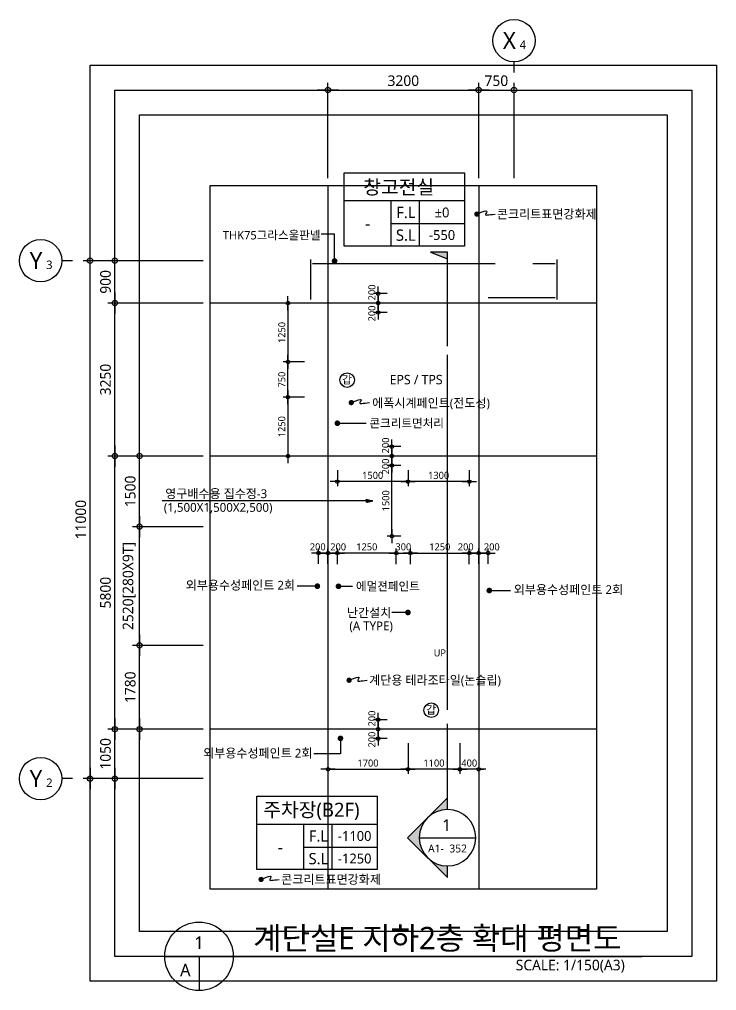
# Model space of a CAD drawing. Header units: millimetres. Extents: x -27104 to 125781, y -3376 to 46996.
# Drawn here: x 2800 to 17600, y 20810 to 41438 of the extents above; entities that cross this region are included whole.
import ezdxf
from ezdxf.enums import TextEntityAlignment as Align

# ---------------------------------------------------------------- set-up
doc = ezdxf.new("R2010")
doc.units = ezdxf.units.MM
doc.header["$LTSCALE"] = 100
doc.header["$MEASUREMENT"] = 0
doc.header["$PDSIZE"] = -10
doc.linetypes.add('CEN', pattern=[62, 60, -1, 0, -1])
doc.layers.get('0').update_dxf_attribs({"linetype": 'CONTINUOUS'})
doc.layers.get('Defpoints').update_dxf_attribs({"color": 171, "linetype": 'CONTINUOUS'})
for name, color, linetype in [('CEN(ST)', 1, 'CEN'), ('INS', 9, 'BATTING'), ('LED', 7, 'CONTINUOUS'), ('NDIM', 7, 'CONTINUOUS'), ('SYM', 7, 'CONTINUOUS'), ('SYM(AXIS)', 7, 'CONTINUOUS'), ('TEXT', 3, 'CONTINUOUS'), ('TEXT(AXIS)', 2, 'CONTINUOUS'), ('TEXT(MIN)', 7, 'CONTINUOUS'), ('TEXT(NOTE小)', 1, 'CONTINUOUS'), ('TEXT(노트)', 7, 'CONTINUOUS'), ('TEXT(실명)', 3, 'CONTINUOUS'), ('TEXT-기입', 6, 'CONTINUOUS'), ('TITLE', 7, 'CONTINUOUS')]:
    doc.layers.add(name, color=color, linetype=linetype)
doc.styles.add('CGS', font='cgse', dxfattribs={"bigfont": 'cgs'})
doc.styles.add('나눔바른고딕', font='NanumBarunGothic.ttf')
doc.linetypes.add('BATTING', pattern='A,0.0001,-0.1,[134,ltypeshp.shx,S=0.1,R=0,X=-0.1,Y=0],-0.2,[134,ltypeshp.shx,S=0.1,R=180,X=0.1,Y=0],-0.1', length=0.4001)
doc.dimstyles.new('NDIM 1200', dxfattribs={"dimscale": 75, "dimtxt": 3, "dimasz": 1, "dimexe": 2, "dimexo": 2, "dimgap": 1, "dimtad": 1, "dimdec": 0, "dimdsep": 46, "dimtxsty": 'CGS', "dimblk": 'DOT0', "dimcen": 1, "dimdle": 8, "dimclrd": 256, "dimclre": 256, "dimclrt": 256, "dimadec": 0, "dimazin": 0, "dimtfac": 1, "dimtdec": 0, "dimtix": 1, "dimtmove": 2, "dimatfit": 3, "dimldrblk": 'DOT0', "dimfxl": 1, "dimtolj": 1, "dimtzin": 0, "dimlwd": -1, "dimlwe": -1, "dimarcsym": 0})

# ---------------------------------------------------------------- blocks, each defined once
blk = doc.blocks.new('A$C2F20087E')
at = {"layer": 'SYM(AXIS)'}
blk.add_line((600, 0), (600, 300), dxfattribs=at)
blk.add_circle((600, 900), 600, dxfattribs=at)
blk = doc.blocks.new('DOT0')
blk.add_line((-3, 0), (3, 0))
at = {"color": 6}
blk.add_circle((0, 0), 0.75, dxfattribs=at)
blk = doc.blocks.new('*D18')
at = {"layer": 'Defpoints', "color": 0, "ltscale": 0.4, "transparency": 16777216}
for p in [(4825, 32163), (6850, 32163), (6850, 26363)]:
    blk.add_point(p, dxfattribs=at)
at = {"layer": 'NDIM', "ltscale": 0.4, "transparency": 16777216}
for p, q in [((6700, 32163), (4675, 32163)), ((4825, 26438), (4825, 32088)), ((6700, 26363), (4675, 26363))]:
    blk.add_line(p, q, dxfattribs=at)
at = {"layer": 'NDIM', "ltscale": 0.4, "transparency": 16777216, "xscale": 75, "yscale": 75, "zscale": 75}
for p, rotation in [((4825, 32163), 90), ((4825, 26363), 270)]:
    blk.add_blockref('DOT0', p, dxfattribs=dict(at, rotation=rotation))
at = {"layer": 'NDIM', "ltscale": 0.4, "transparency": 16777216, "insert": (4628, 29263), "char_height": 225, "attachment_point": 5, "rotation": 90, "style": '나눔바른고딕'}
blk.add_mtext('\\A1;5800', dxfattribs=at)
blk = doc.blocks.new('*D17')
at = {"layer": 'Defpoints', "color": 0, "ltscale": 0.4, "transparency": 16777216}
for p in [(4825, 26363), (6850, 26363), (6850, 25313)]:
    blk.add_point(p, dxfattribs=at)
at = {"layer": 'NDIM', "ltscale": 0.4, "transparency": 16777216}
for p, q in [((6700, 26363), (4675, 26363)), ((4825, 25388), (4825, 26288)), ((6700, 25313), (4675, 25313))]:
    blk.add_line(p, q, dxfattribs=at)
at = {"layer": 'NDIM', "ltscale": 0.4, "transparency": 16777216, "xscale": 75, "yscale": 75, "zscale": 75}
for p, rotation in [((4825, 26363), 90), ((4825, 25313), 270)]:
    blk.add_blockref('DOT0', p, dxfattribs=dict(at, rotation=rotation))
at = {"layer": 'NDIM', "ltscale": 0.4, "transparency": 16777216, "insert": (4628, 25838), "char_height": 225, "attachment_point": 5, "rotation": 90, "style": '나눔바른고딕'}
blk.add_mtext('\\A1;1050', dxfattribs=at)
blk = doc.blocks.new('*D16')
at = {"layer": 'Defpoints', "color": 0, "ltscale": 0.4, "transparency": 16777216}
for p in [(4825, 35413), (6850, 35413), (6850, 32163)]:
    blk.add_point(p, dxfattribs=at)
at = {"layer": 'NDIM', "ltscale": 0.4, "transparency": 16777216}
for p, q in [((6700, 35413), (4675, 35413)), ((4825, 32238), (4825, 35338)), ((6700, 32163), (4675, 32163))]:
    blk.add_line(p, q, dxfattribs=at)
at = {"layer": 'NDIM', "ltscale": 0.4, "transparency": 16777216, "xscale": 75, "yscale": 75, "zscale": 75}
for p, rotation in [((4825, 35413), 90), ((4825, 32163), 270)]:
    blk.add_blockref('DOT0', p, dxfattribs=dict(at, rotation=rotation))
at = {"layer": 'NDIM', "ltscale": 0.4, "transparency": 16777216, "insert": (4628, 33788), "char_height": 225, "attachment_point": 5, "rotation": 90, "style": '나눔바른고딕'}
blk.add_mtext('\\A1;3250', dxfattribs=at)
blk = doc.blocks.new('*D20')
at = {"layer": 'Defpoints', "color": 0, "ltscale": 0.4, "transparency": 16777216}
for p in [(4300, 36313), (6850, 36313), (6850, 25313)]:
    blk.add_point(p, dxfattribs=at)
at = {"layer": 'NDIM', "ltscale": 0.4, "transparency": 16777216}
for p, q in [((6700, 36313), (4150, 36313)), ((4300, 25388), (4300, 36238)), ((6700, 25313), (4150, 25313))]:
    blk.add_line(p, q, dxfattribs=at)
at = {"layer": 'NDIM', "ltscale": 0.4, "transparency": 16777216, "xscale": 75, "yscale": 75, "zscale": 75}
for p, rotation in [((4300, 36313), 90), ((4300, 25313), 270)]:
    blk.add_blockref('DOT0', p, dxfattribs=dict(at, rotation=rotation))
at = {"layer": 'NDIM', "ltscale": 0.4, "transparency": 16777216, "insert": (4103, 30813), "char_height": 225, "attachment_point": 5, "rotation": 90, "style": '나눔바른고딕'}
blk.add_mtext('\\A1;11000', dxfattribs=at)
blk = doc.blocks.new('*D19')
at = {"layer": 'Defpoints', "color": 0, "ltscale": 0.4, "transparency": 16777216}
for p in [(4825, 36313), (6850, 36313), (6850, 35413)]:
    blk.add_point(p, dxfattribs=at)
at = {"layer": 'NDIM', "ltscale": 0.4, "transparency": 16777216}
for p, q in [((6700, 36313), (4675, 36313)), ((4825, 35488), (4825, 36238)), ((6700, 35413), (4675, 35413))]:
    blk.add_line(p, q, dxfattribs=at)
at = {"layer": 'NDIM', "ltscale": 0.4, "transparency": 16777216, "xscale": 75, "yscale": 75, "zscale": 75}
for p, rotation in [((4825, 36313), 90), ((4825, 35413), 270)]:
    blk.add_blockref('DOT0', p, dxfattribs=dict(at, rotation=rotation))
at = {"layer": 'NDIM', "ltscale": 0.4, "transparency": 16777216, "insert": (4628, 35863), "char_height": 225, "attachment_point": 5, "rotation": 90, "style": '나눔바른고딕'}
blk.add_mtext('\\A1;900', dxfattribs=at)
blk = doc.blocks.new('*D22')
at = {"layer": 'Defpoints', "color": 0, "ltscale": 0.4, "transparency": 16777216}
for p in [(13300, 39938), (12550, 37913), (13300, 37913)]:
    blk.add_point(p, dxfattribs=at)
at = {"layer": 'NDIM', "ltscale": 0.4, "transparency": 16777216}
for p, q in [((12550, 38063), (12550, 40088)), ((13300, 38063), (13300, 40088)), ((12625, 39938), (13225, 39938))]:
    blk.add_line(p, q, dxfattribs=at)
at = {"layer": 'NDIM', "ltscale": 0.4, "transparency": 16777216, "xscale": 75, "yscale": 75, "zscale": 75, "rotation": 180}
blk.add_blockref('DOT0', (12550, 39938), dxfattribs=at)
at = {"layer": 'NDIM', "ltscale": 0.4, "transparency": 16777216, "xscale": 75, "yscale": 75, "zscale": 75}
blk.add_blockref('DOT0', (13300, 39938), dxfattribs=at)
at = {"layer": 'NDIM', "ltscale": 0.4, "transparency": 16777216, "insert": (12925, 40135), "char_height": 225, "attachment_point": 5, "style": '나눔바른고딕'}
blk.add_mtext('\\A1;750', dxfattribs=at)
blk = doc.blocks.new('*D21')
at = {"layer": 'Defpoints', "color": 0, "ltscale": 0.4, "transparency": 16777216}
for p in [(12550, 39938), (9350, 37913), (12550, 37913)]:
    blk.add_point(p, dxfattribs=at)
at = {"layer": 'NDIM', "ltscale": 0.4, "transparency": 16777216}
for p, q in [((9350, 38063), (9350, 40088)), ((12550, 38063), (12550, 40088)), ((9425, 39938), (12475, 39938))]:
    blk.add_line(p, q, dxfattribs=at)
at = {"layer": 'NDIM', "ltscale": 0.4, "transparency": 16777216, "xscale": 75, "yscale": 75, "zscale": 75, "rotation": 180}
blk.add_blockref('DOT0', (9350, 39938), dxfattribs=at)
at = {"layer": 'NDIM', "ltscale": 0.4, "transparency": 16777216, "xscale": 75, "yscale": 75, "zscale": 75}
blk.add_blockref('DOT0', (12550, 39938), dxfattribs=at)
at = {"layer": 'NDIM', "ltscale": 0.4, "transparency": 16777216, "insert": (10950, 40135), "char_height": 225, "attachment_point": 5, "style": '나눔바른고딕'}
blk.add_mtext('\\A1;3200', dxfattribs=at)
blk = doc.blocks.new('갑종방화문표기')
at = {"layer": 'TEXT(NOTE小)'}
blk.add_circle((0, 0), 150, dxfattribs=at)
at = {"layer": 'TEXT(NOTE小)', "style": '나눔바른고딕'}
blk.add_text('갑', height=160, dxfattribs=at).set_placement((-3, 7), align=Align.MIDDLE_CENTER)
blk = doc.blocks.new('*D24')
at = {"layer": 'Defpoints', "color": 0, "ltscale": 0.4, "transparency": 16777216}
for p in [(5350, 28143), (6850, 28143), (6850, 26363)]:
    blk.add_point(p, dxfattribs=at)
at = {"layer": 'NDIM', "ltscale": 0.4, "transparency": 16777216}
for p, q in [((6700, 28143), (5200, 28143)), ((5350, 26438), (5350, 28068)), ((6700, 26363), (5200, 26363))]:
    blk.add_line(p, q, dxfattribs=at)
at = {"layer": 'NDIM', "ltscale": 0.4, "transparency": 16777216, "xscale": 75, "yscale": 75, "zscale": 75}
for p, rotation in [((5350, 28143), 90), ((5350, 26363), 270)]:
    blk.add_blockref('DOT0', p, dxfattribs=dict(at, rotation=rotation))
at = {"layer": 'NDIM', "ltscale": 0.4, "transparency": 16777216, "insert": (5153, 27253), "char_height": 225, "attachment_point": 5, "rotation": 90, "style": '나눔바른고딕'}
blk.add_mtext('\\A1;1780', dxfattribs=at)
blk = doc.blocks.new('*D25')
at = {"layer": 'Defpoints', "color": 0, "ltscale": 0.4, "transparency": 16777216}
for p in [(5350, 30663), (6850, 30663), (6850, 28143)]:
    blk.add_point(p, dxfattribs=at)
at = {"layer": 'NDIM', "ltscale": 0.4, "transparency": 16777216}
for p, q in [((6700, 30663), (5200, 30663)), ((5350, 28218), (5350, 30588)), ((6700, 28143), (5200, 28143))]:
    blk.add_line(p, q, dxfattribs=at)
at = {"layer": 'NDIM', "ltscale": 0.4, "transparency": 16777216, "xscale": 75, "yscale": 75, "zscale": 75}
for p, rotation in [((5350, 30663), 90), ((5350, 28143), 270)]:
    blk.add_blockref('DOT0', p, dxfattribs=dict(at, rotation=rotation))
at = {"layer": 'NDIM', "ltscale": 0.4, "transparency": 16777216, "insert": (5129, 29403), "char_height": 225, "width": 705.92, "attachment_point": 5, "rotation": 90, "style": '나눔바른고딕'}
blk.add_mtext('\\A1;2520[280X9T]', dxfattribs=at)
blk = doc.blocks.new('*D26')
at = {"layer": 'Defpoints', "color": 0, "ltscale": 0.4, "transparency": 16777216}
for p in [(5350, 32163), (6850, 32163), (6850, 30663)]:
    blk.add_point(p, dxfattribs=at)
at = {"layer": 'NDIM', "ltscale": 0.4, "transparency": 16777216}
for p, q in [((6700, 32163), (5200, 32163)), ((5350, 30738), (5350, 32088)), ((6700, 30663), (5200, 30663))]:
    blk.add_line(p, q, dxfattribs=at)
at = {"layer": 'NDIM', "ltscale": 0.4, "transparency": 16777216, "xscale": 75, "yscale": 75, "zscale": 75}
for p, rotation in [((5350, 32163), 90), ((5350, 30663), 270)]:
    blk.add_blockref('DOT0', p, dxfattribs=dict(at, rotation=rotation))
at = {"layer": 'NDIM', "ltscale": 0.4, "transparency": 16777216, "insert": (5153, 31413), "char_height": 225, "attachment_point": 5, "rotation": 90, "style": '나눔바른고딕'}
blk.add_mtext('\\A1;1500', dxfattribs=at)
blk = doc.blocks.new('*D27')
at = {"layer": 'Defpoints', "color": 0, "ltscale": 0.4, "transparency": 16777216}
for p in [(11050, 26163), (12150, 26163), (11050, 25511)]:
    blk.add_point(p, dxfattribs=at)
at = {"layer": 'NDIM', "ltscale": 0.4, "transparency": 16777216}
for p, q in [((11050, 26063), (11050, 25411)), ((12150, 26063), (12150, 25411)), ((12100, 25511), (11100, 25511))]:
    blk.add_line(p, q, dxfattribs=at)
at = {"layer": 'NDIM', "ltscale": 0.4, "transparency": 16777216, "xscale": 50, "yscale": 50, "zscale": 50, "rotation": 180}
blk.add_blockref('DOT0', (11050, 25511), dxfattribs=at)
at = {"layer": 'NDIM', "ltscale": 0.4, "transparency": 16777216, "xscale": 50, "yscale": 50, "zscale": 50}
blk.add_blockref('DOT0', (12150, 25511), dxfattribs=at)
at = {"layer": 'NDIM', "ltscale": 0.4, "transparency": 16777216, "insert": (11600, 25642), "char_height": 150, "attachment_point": 5, "style": '나눔바른고딕'}
blk.add_mtext('\\A1;1100', dxfattribs=at)
blk = doc.blocks.new('*D28')
at = {"layer": 'Defpoints', "color": 0, "ltscale": 0.4, "transparency": 16777216}
for p in [(9350, 26163), (11050, 26163), (11050, 25511)]:
    blk.add_point(p, dxfattribs=at)
at = {"layer": 'NDIM', "ltscale": 0.4, "transparency": 16777216}
for p, q in [((9350, 26063), (9350, 25411)), ((11050, 26063), (11050, 25411)), ((9400, 25511), (11000, 25511))]:
    blk.add_line(p, q, dxfattribs=at)
at = {"layer": 'NDIM', "ltscale": 0.4, "transparency": 16777216, "xscale": 50, "yscale": 50, "zscale": 50, "rotation": 180}
blk.add_blockref('DOT0', (9350, 25511), dxfattribs=at)
at = {"layer": 'NDIM', "ltscale": 0.4, "transparency": 16777216, "xscale": 50, "yscale": 50, "zscale": 50}
blk.add_blockref('DOT0', (11050, 25511), dxfattribs=at)
at = {"layer": 'NDIM', "ltscale": 0.4, "transparency": 16777216, "insert": (10200, 25642), "char_height": 150, "attachment_point": 5, "style": '나눔바른고딕'}
blk.add_mtext('\\A1;1700', dxfattribs=at)
blk = doc.blocks.new('*D29')
at = {"layer": 'Defpoints', "color": 0, "ltscale": 0.4, "transparency": 16777216}
for p in [(12150, 26163), (12550, 26163), (12150, 25511)]:
    blk.add_point(p, dxfattribs=at)
at = {"layer": 'NDIM', "ltscale": 0.4, "transparency": 16777216}
for p, q in [((12150, 26063), (12150, 25411)), ((12550, 26063), (12550, 25411)), ((12100, 25511), (12050, 25511)), ((12550, 25511), (12150, 25511)), ((12600, 25511), (12650, 25511))]:
    blk.add_line(p, q, dxfattribs=at)
at = {"layer": 'NDIM', "ltscale": 0.4, "transparency": 16777216, "xscale": 50, "yscale": 50, "zscale": 50}
blk.add_blockref('DOT0', (12150, 25511), dxfattribs=at)
at = {"layer": 'NDIM', "ltscale": 0.4, "transparency": 16777216, "xscale": 50, "yscale": 50, "zscale": 50, "rotation": 180}
blk.add_blockref('DOT0', (12550, 25511), dxfattribs=at)
at = {"layer": 'NDIM', "ltscale": 0.4, "transparency": 16777216, "insert": (12350, 25642), "char_height": 150, "attachment_point": 5, "style": '나눔바른고딕'}
blk.add_mtext('\\A1;400', dxfattribs=at)
blk = doc.blocks.new('*D30')
at = {"layer": 'Defpoints', "color": 0, "ltscale": 0.4, "transparency": 16777216}
for p in [(10415, 26563), (10706, 26563), (10706, 26363)]:
    blk.add_point(p, dxfattribs=at)
at = {"layer": 'NDIM', "ltscale": 0.4, "transparency": 16777216}
for p, q in [((10606, 26563), (10315, 26563)), ((10415, 26413), (10415, 26513)), ((10606, 26363), (10315, 26363))]:
    blk.add_line(p, q, dxfattribs=at)
at = {"layer": 'NDIM', "ltscale": 0.4, "transparency": 16777216, "xscale": 50, "yscale": 50, "zscale": 50}
for p, rotation in [((10415, 26563), 90), ((10415, 26363), 270)]:
    blk.add_blockref('DOT0', p, dxfattribs=dict(at, rotation=rotation))
at = {"layer": 'NDIM', "ltscale": 0.4, "transparency": 16777216, "insert": (10283, 26589), "char_height": 150, "attachment_point": 5, "rotation": 90, "style": '나눔바른고딕'}
blk.add_mtext('\\A1;200', dxfattribs=at)
blk = doc.blocks.new('*D31')
at = {"layer": 'Defpoints', "color": 0, "ltscale": 0.4, "transparency": 16777216}
for p in [(10706, 26363), (10415, 26163), (10706, 26163)]:
    blk.add_point(p, dxfattribs=at)
at = {"layer": 'NDIM', "ltscale": 0.4, "transparency": 16777216}
for p, q in [((10606, 26363), (10315, 26363)), ((10415, 26313), (10415, 26213)), ((10606, 26163), (10315, 26163))]:
    blk.add_line(p, q, dxfattribs=at)
at = {"layer": 'NDIM', "ltscale": 0.4, "transparency": 16777216, "xscale": 50, "yscale": 50, "zscale": 50}
for p, rotation in [((10415, 26363), 90), ((10415, 26163), 270)]:
    blk.add_blockref('DOT0', p, dxfattribs=dict(at, rotation=rotation))
at = {"layer": 'NDIM', "ltscale": 0.4, "transparency": 16777216, "insert": (10283, 26142), "char_height": 150, "attachment_point": 5, "rotation": 90, "style": '나눔바른고딕'}
blk.add_mtext('\\A1;200', dxfattribs=at)
blk = doc.blocks.new('*D32')
at = {"layer": 'Defpoints', "color": 0, "ltscale": 0.4, "transparency": 16777216}
for p in [(10706, 32363), (10998, 32363), (10998, 32163)]:
    blk.add_point(p, dxfattribs=at)
at = {"layer": 'NDIM', "ltscale": 0.4, "transparency": 16777216}
for p, q in [((10898, 32363), (10606, 32363)), ((10706, 32213), (10706, 32313)), ((10898, 32163), (10606, 32163))]:
    blk.add_line(p, q, dxfattribs=at)
at = {"layer": 'NDIM', "ltscale": 0.4, "transparency": 16777216, "xscale": 50, "yscale": 50, "zscale": 50}
for p, rotation in [((10706, 32363), 90), ((10706, 32163), 270)]:
    blk.add_blockref('DOT0', p, dxfattribs=dict(at, rotation=rotation))
at = {"layer": 'NDIM', "ltscale": 0.4, "transparency": 16777216, "insert": (10574, 32389), "char_height": 150, "attachment_point": 5, "rotation": 90, "style": '나눔바른고딕'}
blk.add_mtext('\\A1;200', dxfattribs=at)
blk = doc.blocks.new('*D33')
at = {"layer": 'Defpoints', "color": 0, "ltscale": 0.4, "transparency": 16777216}
for p in [(10998, 32163), (10706, 31963), (10998, 31963)]:
    blk.add_point(p, dxfattribs=at)
at = {"layer": 'NDIM', "ltscale": 0.4, "transparency": 16777216}
for p, q in [((10898, 32163), (10606, 32163)), ((10706, 32113), (10706, 32013)), ((10898, 31963), (10606, 31963))]:
    blk.add_line(p, q, dxfattribs=at)
at = {"layer": 'NDIM', "ltscale": 0.4, "transparency": 16777216, "xscale": 50, "yscale": 50, "zscale": 50}
for p, rotation in [((10706, 32163), 90), ((10706, 31963), 270)]:
    blk.add_blockref('DOT0', p, dxfattribs=dict(at, rotation=rotation))
at = {"layer": 'NDIM', "ltscale": 0.4, "transparency": 16777216, "insert": (10574, 31942), "char_height": 150, "attachment_point": 5, "rotation": 90, "style": '나눔바른고딕'}
blk.add_mtext('\\A1;200', dxfattribs=at)
blk = doc.blocks.new('*D34')
at = {"layer": 'Defpoints', "color": 0, "ltscale": 0.4, "transparency": 16777216}
for p in [(10415, 35613), (10706, 35613), (10706, 35413)]:
    blk.add_point(p, dxfattribs=at)
at = {"layer": 'NDIM', "ltscale": 0.4, "transparency": 16777216}
for p, q in [((10606, 35613), (10315, 35613)), ((10415, 35463), (10415, 35563)), ((10606, 35413), (10315, 35413))]:
    blk.add_line(p, q, dxfattribs=at)
at = {"layer": 'NDIM', "ltscale": 0.4, "transparency": 16777216, "xscale": 50, "yscale": 50, "zscale": 50}
for p, rotation in [((10415, 35613), 90), ((10415, 35413), 270)]:
    blk.add_blockref('DOT0', p, dxfattribs=dict(at, rotation=rotation))
at = {"layer": 'NDIM', "ltscale": 0.4, "transparency": 16777216, "insert": (10283, 35639), "char_height": 150, "attachment_point": 5, "rotation": 90, "style": '나눔바른고딕'}
blk.add_mtext('\\A1;200', dxfattribs=at)
blk = doc.blocks.new('*D35')
at = {"layer": 'Defpoints', "color": 0, "ltscale": 0.4, "transparency": 16777216}
for p in [(10706, 35413), (10415, 35213), (10706, 35213)]:
    blk.add_point(p, dxfattribs=at)
at = {"layer": 'NDIM', "ltscale": 0.4, "transparency": 16777216}
for p, q in [((10606, 35413), (10315, 35413)), ((10415, 35363), (10415, 35263)), ((10606, 35213), (10315, 35213))]:
    blk.add_line(p, q, dxfattribs=at)
at = {"layer": 'NDIM', "ltscale": 0.4, "transparency": 16777216, "xscale": 50, "yscale": 50, "zscale": 50}
for p, rotation in [((10415, 35413), 90), ((10415, 35213), 270)]:
    blk.add_blockref('DOT0', p, dxfattribs=dict(at, rotation=rotation))
at = {"layer": 'NDIM', "ltscale": 0.4, "transparency": 16777216, "insert": (10283, 35192), "char_height": 150, "attachment_point": 5, "rotation": 90, "style": '나눔바른고딕'}
blk.add_mtext('\\A1;200', dxfattribs=at)
blk = doc.blocks.new('*D36')
at = {"layer": 'Defpoints', "color": 0, "ltscale": 0.4, "transparency": 16777216}
for p in [(9550, 30103), (9550, 29764), (10800, 29764)]:
    blk.add_point(p, dxfattribs=at)
at = {"layer": 'NDIM', "ltscale": 0.4, "transparency": 16777216}
for p, q in [((9550, 29864), (9550, 30203)), ((10800, 29864), (10800, 30203)), ((10750, 30103), (9600, 30103))]:
    blk.add_line(p, q, dxfattribs=at)
at = {"layer": 'NDIM', "ltscale": 0.4, "transparency": 16777216, "xscale": 50, "yscale": 50, "zscale": 50, "rotation": 180}
blk.add_blockref('DOT0', (9550, 30103), dxfattribs=at)
at = {"layer": 'NDIM', "ltscale": 0.4, "transparency": 16777216, "xscale": 50, "yscale": 50, "zscale": 50}
blk.add_blockref('DOT0', (10800, 30103), dxfattribs=at)
at = {"layer": 'NDIM', "ltscale": 0.4, "transparency": 16777216, "insert": (10175, 30234), "char_height": 150, "attachment_point": 5, "style": '나눔바른고딕'}
blk.add_mtext('\\A1;1250', dxfattribs=at)
blk = doc.blocks.new('*D37')
at = {"layer": 'Defpoints', "color": 0, "ltscale": 0.4, "transparency": 16777216}
for p in [(11100, 30103), (10800, 29764), (11100, 29764)]:
    blk.add_point(p, dxfattribs=at)
at = {"layer": 'NDIM', "ltscale": 0.4, "transparency": 16777216}
for p, q in [((10800, 29864), (10800, 30203)), ((11100, 29864), (11100, 30203)), ((10750, 30103), (10700, 30103)), ((10800, 30103), (11100, 30103)), ((11150, 30103), (11200, 30103))]:
    blk.add_line(p, q, dxfattribs=at)
at = {"layer": 'NDIM', "ltscale": 0.4, "transparency": 16777216, "xscale": 50, "yscale": 50, "zscale": 50}
blk.add_blockref('DOT0', (10800, 30103), dxfattribs=at)
at = {"layer": 'NDIM', "ltscale": 0.4, "transparency": 16777216, "xscale": 50, "yscale": 50, "zscale": 50, "rotation": 180}
blk.add_blockref('DOT0', (11100, 30103), dxfattribs=at)
at = {"layer": 'NDIM', "ltscale": 0.4, "transparency": 16777216, "insert": (10950, 30234), "char_height": 150, "attachment_point": 5, "style": '나눔바른고딕'}
blk.add_mtext('\\A1;300', dxfattribs=at)
blk = doc.blocks.new('*D38')
at = {"layer": 'Defpoints', "color": 0, "ltscale": 0.4, "transparency": 16777216}
for p in [(12350, 30103), (11100, 29764), (12350, 29764)]:
    blk.add_point(p, dxfattribs=at)
at = {"layer": 'NDIM', "ltscale": 0.4, "transparency": 16777216}
for p, q in [((11100, 29864), (11100, 30203)), ((12350, 29864), (12350, 30203)), ((11150, 30103), (12300, 30103))]:
    blk.add_line(p, q, dxfattribs=at)
at = {"layer": 'NDIM', "ltscale": 0.4, "transparency": 16777216, "xscale": 50, "yscale": 50, "zscale": 50, "rotation": 180}
blk.add_blockref('DOT0', (11100, 30103), dxfattribs=at)
at = {"layer": 'NDIM', "ltscale": 0.4, "transparency": 16777216, "xscale": 50, "yscale": 50, "zscale": 50}
blk.add_blockref('DOT0', (12350, 30103), dxfattribs=at)
at = {"layer": 'NDIM', "ltscale": 0.4, "transparency": 16777216, "insert": (11725, 30234), "char_height": 150, "attachment_point": 5, "style": '나눔바른고딕'}
blk.add_mtext('\\A1;1250', dxfattribs=at)
blk = doc.blocks.new('*D39')
at = {"layer": 'Defpoints', "color": 0, "ltscale": 0.4, "transparency": 16777216}
for p in [(9550, 30103), (9350, 29777), (9550, 29777)]:
    blk.add_point(p, dxfattribs=at)
at = {"layer": 'NDIM', "ltscale": 0.4, "transparency": 16777216}
for p, q in [((9350, 29877), (9350, 30203)), ((9550, 29877), (9550, 30203)), ((9400, 30103), (9500, 30103))]:
    blk.add_line(p, q, dxfattribs=at)
at = {"layer": 'NDIM', "ltscale": 0.4, "transparency": 16777216, "xscale": 50, "yscale": 50, "zscale": 50, "rotation": 180}
blk.add_blockref('DOT0', (9350, 30103), dxfattribs=at)
at = {"layer": 'NDIM', "ltscale": 0.4, "transparency": 16777216, "xscale": 50, "yscale": 50, "zscale": 50}
blk.add_blockref('DOT0', (9550, 30103), dxfattribs=at)
at = {"layer": 'NDIM', "ltscale": 0.4, "transparency": 16777216, "insert": (9567, 30233), "char_height": 150, "attachment_point": 5, "style": '나눔바른고딕'}
blk.add_mtext('\\A1;200', dxfattribs=at)
blk = doc.blocks.new('*D40')
at = {"layer": 'Defpoints', "color": 0, "ltscale": 0.4, "transparency": 16777216}
for p in [(12350, 30103), (12350, 29777), (12550, 29777)]:
    blk.add_point(p, dxfattribs=at)
at = {"layer": 'NDIM', "ltscale": 0.4, "transparency": 16777216}
for p, q in [((12350, 29877), (12350, 30203)), ((12550, 29877), (12550, 30203)), ((12500, 30103), (12400, 30103))]:
    blk.add_line(p, q, dxfattribs=at)
at = {"layer": 'NDIM', "ltscale": 0.4, "transparency": 16777216, "xscale": 50, "yscale": 50, "zscale": 50, "rotation": 180}
blk.add_blockref('DOT0', (12350, 30103), dxfattribs=at)
at = {"layer": 'NDIM', "ltscale": 0.4, "transparency": 16777216, "xscale": 50, "yscale": 50, "zscale": 50}
blk.add_blockref('DOT0', (12550, 30103), dxfattribs=at)
at = {"layer": 'NDIM', "ltscale": 0.4, "transparency": 16777216, "insert": (12275, 30233), "char_height": 150, "attachment_point": 5, "style": '나눔바른고딕'}
blk.add_mtext('\\A1;200', dxfattribs=at)
blk = doc.blocks.new('*D41')
at = {"layer": 'Defpoints', "color": 0, "ltscale": 0.4, "transparency": 16777216}
for p in [(12750, 30103), (12550, 29777), (12750, 29777)]:
    blk.add_point(p, dxfattribs=at)
at = {"layer": 'NDIM', "ltscale": 0.4, "transparency": 16777216}
for p, q in [((12550, 29877), (12550, 30203)), ((12750, 29877), (12750, 30203)), ((12600, 30103), (12700, 30103))]:
    blk.add_line(p, q, dxfattribs=at)
at = {"layer": 'NDIM', "ltscale": 0.4, "transparency": 16777216, "xscale": 50, "yscale": 50, "zscale": 50, "rotation": 180}
blk.add_blockref('DOT0', (12550, 30103), dxfattribs=at)
at = {"layer": 'NDIM', "ltscale": 0.4, "transparency": 16777216, "xscale": 50, "yscale": 50, "zscale": 50}
blk.add_blockref('DOT0', (12750, 30103), dxfattribs=at)
at = {"layer": 'NDIM', "ltscale": 0.4, "transparency": 16777216, "insert": (12828, 30233), "char_height": 150, "attachment_point": 5, "style": '나눔바른고딕'}
blk.add_mtext('\\A1;200', dxfattribs=at)
blk = doc.blocks.new('*D42')
at = {"layer": 'Defpoints', "color": 0, "ltscale": 0.4, "transparency": 16777216}
for p in [(9150, 30103), (9150, 29777), (9350, 29777)]:
    blk.add_point(p, dxfattribs=at)
at = {"layer": 'NDIM', "ltscale": 0.4, "transparency": 16777216}
for p, q in [((9150, 29877), (9150, 30203)), ((9350, 29877), (9350, 30203)), ((9300, 30103), (9200, 30103))]:
    blk.add_line(p, q, dxfattribs=at)
at = {"layer": 'NDIM', "ltscale": 0.4, "transparency": 16777216, "xscale": 50, "yscale": 50, "zscale": 50, "rotation": 180}
blk.add_blockref('DOT0', (9150, 30103), dxfattribs=at)
at = {"layer": 'NDIM', "ltscale": 0.4, "transparency": 16777216, "xscale": 50, "yscale": 50, "zscale": 50}
blk.add_blockref('DOT0', (9350, 30103), dxfattribs=at)
at = {"layer": 'NDIM', "ltscale": 0.4, "transparency": 16777216, "insert": (9133, 30233), "char_height": 150, "attachment_point": 5, "style": '나눔바른고딕'}
blk.add_mtext('\\A1;200', dxfattribs=at)
blk = doc.blocks.new('*D43')
at = {"layer": 'Defpoints', "color": 0, "ltscale": 0.4, "transparency": 16777216}
for p in [(8501, 34163), (8950, 34163), (8950, 33413)]:
    blk.add_point(p, dxfattribs=at)
at = {"layer": 'NDIM', "ltscale": 0.4, "transparency": 16777216}
for p, q in [((8850, 34163), (8401, 34163)), ((8501, 33463), (8501, 34113)), ((8850, 33413), (8401, 33413))]:
    blk.add_line(p, q, dxfattribs=at)
at = {"layer": 'NDIM', "ltscale": 0.4, "transparency": 16777216, "xscale": 50, "yscale": 50, "zscale": 50}
for p, rotation in [((8501, 34163), 90), ((8501, 33413), 270)]:
    blk.add_blockref('DOT0', p, dxfattribs=dict(at, rotation=rotation))
at = {"layer": 'NDIM', "ltscale": 0.4, "transparency": 16777216, "insert": (8370, 33788), "char_height": 150, "attachment_point": 5, "rotation": 90, "style": '나눔바른고딕'}
blk.add_mtext('\\A1;750', dxfattribs=at)
blk = doc.blocks.new('*D44')
at = {"layer": 'Defpoints', "color": 0, "ltscale": 0.4, "transparency": 16777216}
for p in [(8950, 33413), (8501, 32163), (8950, 32163)]:
    blk.add_point(p, dxfattribs=at)
at = {"layer": 'NDIM', "ltscale": 0.4, "transparency": 16777216}
for p, q in [((8850, 33413), (8401, 33413)), ((8501, 33363), (8501, 32213)), ((8850, 32163), (8401, 32163))]:
    blk.add_line(p, q, dxfattribs=at)
at = {"layer": 'NDIM', "ltscale": 0.4, "transparency": 16777216, "xscale": 50, "yscale": 50, "zscale": 50}
for p, rotation in [((8501, 33413), 90), ((8501, 32163), 270)]:
    blk.add_blockref('DOT0', p, dxfattribs=dict(at, rotation=rotation))
at = {"layer": 'NDIM', "ltscale": 0.4, "transparency": 16777216, "insert": (8370, 32788), "char_height": 150, "attachment_point": 5, "rotation": 90, "style": '나눔바른고딕'}
blk.add_mtext('\\A1;1250', dxfattribs=at)
blk = doc.blocks.new('*D45')
at = {"layer": 'Defpoints', "color": 0, "ltscale": 0.4, "transparency": 16777216}
for p in [(8950, 35413), (8501, 34163), (8950, 34163)]:
    blk.add_point(p, dxfattribs=at)
at = {"layer": 'NDIM', "ltscale": 0.4, "transparency": 16777216}
for p, q in [((8850, 35413), (8401, 35413)), ((8501, 35363), (8501, 34213)), ((8850, 34163), (8401, 34163))]:
    blk.add_line(p, q, dxfattribs=at)
at = {"layer": 'NDIM', "ltscale": 0.4, "transparency": 16777216, "xscale": 50, "yscale": 50, "zscale": 50}
for p, rotation in [((8501, 35413), 90), ((8501, 34163), 270)]:
    blk.add_blockref('DOT0', p, dxfattribs=dict(at, rotation=rotation))
at = {"layer": 'NDIM', "ltscale": 0.4, "transparency": 16777216, "insert": (8370, 34788), "char_height": 150, "attachment_point": 5, "rotation": 90, "style": '나눔바른고딕'}
blk.add_mtext('\\A1;1250', dxfattribs=at)
blk = doc.blocks.new('_Dot')
at = {"color": 0, "linetype": 'ByBlock', "lineweight": -2}
blk.add_line((-0.5, 0), (-1, 0), dxfattribs=at)
at = {"color": 0, "linetype": 'ByBlock', "const_width": 0.5}
blk.add_lwpolyline([(-0.25, 0, 1), (0.25, 0, 1)], format="xyb", close=True, dxfattribs=at)
blk = doc.blocks.new('A$C51E23882')
at = {"layer": 'TITLE'}
blk.add_lwpolyline([(8500, 0), (0, 0), (0, 5200), (8500, 5200)], close=True, dxfattribs=at)
for points in [[(8500, 3200), (0, 3200)], [(3300, 3200), (3300, 0)], [(5300, 3200), (5300, 0)], [(3300, 1600), (8500, 1600)]]:
    blk.add_lwpolyline(points, dxfattribs=at)
at = {"layer": 'TITLE', "style": '나눔바른고딕'}
for s, p in [('F.L', (4352, 2378)), ('S.L', (4352, 778))]:
    blk.add_text(s, height=800, dxfattribs=at).set_placement(p, align=Align.MIDDLE)
blk = doc.blocks.new('*D454')
at = {"layer": 'Defpoints', "color": 0, "ltscale": 0.4, "transparency": 16777216}
for p in [(10709, 31963), (11000, 31963), (11000, 30463)]:
    blk.add_point(p, dxfattribs=at)
at = {"layer": 'NDIM', "ltscale": 0.4, "transparency": 16777216}
for p, q in [((10900, 31963), (10609, 31963)), ((10709, 30513), (10709, 31913)), ((10900, 30463), (10609, 30463))]:
    blk.add_line(p, q, dxfattribs=at)
at = {"layer": 'NDIM', "ltscale": 0.4, "transparency": 16777216, "xscale": 50, "yscale": 50, "zscale": 50}
for p, rotation in [((10709, 31963), 90), ((10709, 30463), 270)]:
    blk.add_blockref('DOT0', p, dxfattribs=dict(at, rotation=rotation))
at = {"layer": 'NDIM', "ltscale": 0.4, "transparency": 16777216, "insert": (10578, 31213), "char_height": 150, "attachment_point": 5, "rotation": 90, "style": '나눔바른고딕'}
blk.add_mtext('\\A1;1500', dxfattribs=at)
blk = doc.blocks.new('*D455')
at = {"layer": 'Defpoints', "color": 0, "ltscale": 0.4, "transparency": 16777216}
for p in [(11050, 31963), (12350, 31963), (11050, 31621)]:
    blk.add_point(p, dxfattribs=at)
at = {"layer": 'NDIM', "ltscale": 0.4, "transparency": 16777216}
for p, q in [((11050, 31863), (11050, 31521)), ((12350, 31863), (12350, 31521)), ((12300, 31621), (11100, 31621))]:
    blk.add_line(p, q, dxfattribs=at)
at = {"layer": 'NDIM', "ltscale": 0.4, "transparency": 16777216, "xscale": 50, "yscale": 50, "zscale": 50, "rotation": 180}
blk.add_blockref('DOT0', (11050, 31621), dxfattribs=at)
at = {"layer": 'NDIM', "ltscale": 0.4, "transparency": 16777216, "xscale": 50, "yscale": 50, "zscale": 50}
blk.add_blockref('DOT0', (12350, 31621), dxfattribs=at)
at = {"layer": 'NDIM', "ltscale": 0.4, "transparency": 16777216, "insert": (11700, 31753), "char_height": 150, "attachment_point": 5, "style": '나눔바른고딕'}
blk.add_mtext('\\A1;1300', dxfattribs=at)
blk = doc.blocks.new('*D456')
at = {"layer": 'Defpoints', "color": 0, "ltscale": 0.4, "transparency": 16777216}
for p in [(9550, 31963), (11050, 31963), (9550, 31621)]:
    blk.add_point(p, dxfattribs=at)
at = {"layer": 'NDIM', "ltscale": 0.4, "transparency": 16777216}
for p, q in [((9550, 31863), (9550, 31521)), ((11050, 31863), (11050, 31521)), ((11000, 31621), (9600, 31621))]:
    blk.add_line(p, q, dxfattribs=at)
at = {"layer": 'NDIM', "ltscale": 0.4, "transparency": 16777216, "xscale": 50, "yscale": 50, "zscale": 50, "rotation": 180}
blk.add_blockref('DOT0', (9550, 31621), dxfattribs=at)
at = {"layer": 'NDIM', "ltscale": 0.4, "transparency": 16777216, "xscale": 50, "yscale": 50, "zscale": 50}
blk.add_blockref('DOT0', (11050, 31621), dxfattribs=at)
at = {"layer": 'NDIM', "ltscale": 0.4, "transparency": 16777216, "insert": (10300, 31753), "char_height": 150, "attachment_point": 5, "style": '나눔바른고딕'}
blk.add_mtext('\\A1;1500', dxfattribs=at)

msp = doc.modelspace()

# ---------------------------------------------------------------- hatches: boundary and pattern name
at = {"ltscale": 10000}
h = msp.add_hatch(dxfattribs=at)
h.set_pattern_fill('ANSI31', color=256, scale=0.1875, angle=-181.27006)
h.set_pattern_definition([(223.72993659897, (8070636.287814, 115870.312376), (0.01620140769054, -0.01693607968495), [])])
h.paths.add_polyline_path([(10300, 31212.6), (10165.1, 31181), (10163.7, 31244.2)])
at = {"layer": 'SYM'}
msp.add_hatch(color=256, dxfattribs=at).paths.add_polyline_path([(11529.5, 36493.7), (11889.5, 36349.7), (11889.5, 36493.7)])
h = msp.add_hatch(color=256, dxfattribs=at)
h.paths.add_polyline_path([(11040.9, 24057.4), (11465.2, 23633.2, -0.4142136), (11465.2, 24481.7)])
h.paths.add_polyline_path([(11465.2, 23633.2), (11889.5, 23208.9), (11889.5, 23457.4, -0.1989124)])
h.paths.add_polyline_path([(11465.2, 24481.7, -0.1989124), (11889.5, 24657.4), (11889.5, 24906)])

# ---------------------------------------------------------------- linework, layer by layer
at = {"ltscale": 10000}
msp.add_line((10300, 31212.6), (5831.9, 31212.6), dxfattribs=at)
msp.add_lwpolyline([(10300, 31212.6), (10165.1, 31181), (10163.7, 31244.2), (10300, 31212.6)], dxfattribs=at)
at = {"layer": 'CEN(ST)', "ltscale": 10000}
for p, q in [((9350, 37912.6), (9350, 22962.6)), ((12550, 37912.6), (12550, 22962.6)), ((15050, 35412.6), (6850, 35412.6)), ((15050, 32162.6), (6850, 32162.6)), ((15050, 26362.6), (6850, 26362.6))]:
    msp.add_line(p, q, dxfattribs=at)
at = {"layer": 'Defpoints'}
msp.add_line((11889.5, 27076.6), (11889.5, 34136.6), dxfattribs=at)
at = {"layer": 'Defpoints', "ltscale": 10000}
for points in [[(4300, 40462.6), (17600, 40462.6), (17600, 21012.6), (4300, 21012.6)], [(4825, 39937.6), (17075, 39937.6), (17075, 21537.6), (4825, 21537.6)], [(5350, 39412.6), (16550, 39412.6), (16550, 22062.6), (5350, 22062.6)], [(6850, 37912.6), (15050, 37912.6), (15050, 22962.6), (6850, 22962.6)]]:
    msp.add_lwpolyline(points, close=True, dxfattribs=at)
at = {"layer": 'INS', "ltscale": 0.9}
for p, q in [((8987.5, 35487.6), (8987.5, 36337.6)), ((14212.5, 35487.6), (14212.5, 36337.6)), ((9025, 36250.1), (12900, 36250.1)), ((13700, 36250.1), (14175, 36250.1)), ((14175, 35525.1), (12750, 35525.1))]:
    msp.add_line(p, q, dxfattribs=at)
at = {"layer": 'LED', "const_width": 56.2}
for points in [[(12511.1, 37330.2, -1), (12511.1, 37274, -1)], [(9845.2, 33327.2, -1), (9845.2, 33270.9, -1)], [(9799.1, 27430.2, -1), (9799.1, 27373.9, -1)], [(7931, 23198.5, -1), (7931, 23142.3, -1)]]:
    msp.add_lwpolyline(points, format="xyb", close=True, dxfattribs=at)
at = {"layer": 'LED'}
for points in [[(12511.1, 37302.1), (12604.8, 37341.2), (12666.9, 37362.3), (12703.1, 37368.7), (12719.1, 37364), (12720.4, 37351.4), (12712.9, 37334.5), (12702.1, 37316.5), (12693.8, 37300.8), (12692.7, 37290.2), (12699.5, 37284.5), (12714, 37282.7), (12736.2, 37284), (12765.7, 37287.5), (12802.5, 37292.3), (12846.3, 37297.4), (12896.9, 37302.1)], [(9845.2, 33299.1), (9938.9, 33338.1), (10001, 33359.2), (10037.2, 33365.7), (10053.2, 33361), (10054.5, 33348.4), (10047, 33331.4), (10036.2, 33313.4), (10027.9, 33297.8), (10026.8, 33287.2), (10033.6, 33281.4), (10048.2, 33279.7), (10070.3, 33281), (10099.9, 33284.5), (10136.6, 33289.2), (10180.4, 33294.4), (10231.1, 33299.1)], [(9799.1, 27402), (9892.8, 27441.1), (9954.9, 27462.2), (9991.1, 27468.7), (10007.1, 27463.9), (10008.4, 27451.4), (10000.9, 27434.4), (9990.1, 27416.4), (9981.8, 27400.7), (9980.7, 27390.1), (9987.5, 27384.4), (10002.1, 27382.6), (10024.2, 27383.9), (10053.8, 27387.4), (10090.5, 27392.2), (10134.3, 27397.4), (10185, 27402)], [(7931, 23170.4), (8024.7, 23209.5), (8086.9, 23230.6), (8123, 23237), (8139, 23232.3), (8140.3, 23219.8), (8132.8, 23202.8), (8122.1, 23184.8), (8113.8, 23169.1), (8112.6, 23158.5), (8119.4, 23152.8), (8134, 23151), (8156.1, 23152.3), (8185.7, 23155.8), (8222.4, 23160.6), (8266.2, 23165.7), (8316.9, 23170.4)]]:
    msp.add_lwpolyline(points, dxfattribs=at)
at = {"layer": 'NDIM', "ltscale": 10000}
for points in [[(9670, 32860), (10162, 32860)], [(9004.9, 29400.4), (8698.8, 29400.4)], [(12895.1, 29306.8), (13227.6, 29306.8)]]:
    msp.add_lwpolyline(points, dxfattribs=at)
at = {"layer": 'SYM'}
for p, q in [((11529.5, 36493.7), (11889.5, 36349.7)), ((11889.5, 36493.7), (11529.5, 36493.7)), ((11889.5, 34496.6), (11889.5, 36493.7)), ((11889.5, 34136.6), (11889.5, 34316.6)), ((11889.5, 26776.6), (11889.5, 27076.6)), ((11889.5, 24657.4), (11889.5, 26476.6)), ((11889.5, 24906), (11040.9, 24057.4)), ((11889.5, 23208.9), (11040.9, 24057.4)), ((11289.5, 24057.4), (12489.5, 24057.4)), ((11889.5, 23208.9), (11889.5, 23457.4)), ((5885.6, 21537.6), (16014.4, 21537.6)), ((6612.8, 21537.6), (6612.8, 20810.3))]:
    msp.add_line(p, q, dxfattribs=at)
msp.add_circle((6612.8, 21537.6), 727.3, dxfattribs=at)
msp.add_arc((11889.5, 24057.4), 600, 90, 89.76153, dxfattribs=at)

# ---------------------------------------------------------------- block references
for name, p, xscale, yscale, zscale in [('A$C2F20087E', (12850, 40312.6), 0.75, 0.75, 0.75), ('A$C51E23882', (9697.1, 36622.1), 0.3, 0.3, 0.3), ('갑종방화문표기', (9757.4, 33775.9), 1.030731055544951, 1.030731055544951, 1.030731055544951), ('갑종방화문표기', (11543.3, 26764), 1.030731055544951, 1.030731055544951, 1.030731055544951), ('A$C51E23882', (7842.3, 23378.6), 0.3, 0.3, 0.3)]:
    msp.add_blockref(name, p, dxfattribs=dict(xscale=xscale, yscale=yscale, zscale=zscale))
at = {"xscale": 0.75, "yscale": 0.75, "zscale": 0.75, "rotation": 89.99999999999932}
for p in [(3925, 35862.6), (3925, 24862.6)]:
    msp.add_blockref('A$C2F20087E', p, dxfattribs=at)
at = {"layer": 'NDIM', "ltscale": 10000, "yscale": 120, "zscale": 120, "rotation": 180}
for p, xscale in [((9550, 32860), 120), ((9124.9, 29400.4), -120), ((12775.1, 29306.8), 120)]:
    msp.add_blockref('_Dot', p, dxfattribs=dict(at, xscale=xscale))

# ---------------------------------------------------------------- texts
at = {"layer": 'TEXT', "style": '나눔바른고딕'}
for s, height, p in [('1', 250, (11775.9, 24200.1)), ('A1-', 166.67, (11475.9, 23744.7)), ('352', 166.67, (11928.8, 23744.8))]:
    msp.add_text(s, height=height, dxfattribs=at).set_placement(p)
msp.add_text('계단실E 지하2층 확대 평면도', height=480, dxfattribs=at).set_placement((15580.6, 21923.1), align=Align.MIDDLE_RIGHT)
for s, p in [('1', (6612.8, 21828.5)), ('A', (6321.9, 21246.7))]:
    msp.add_text(s, height=270, dxfattribs=at).set_placement(p, align=Align.MIDDLE)
msp.add_text('SCALE: 1/150(A3)', height=225, dxfattribs=at).set_placement((15651.8, 21464.9), align=Align.TOP_RIGHT)
at = {"layer": 'TEXT(AXIS)', "style": '나눔바른고딕'}
for s, height, p in [('X', 360, (13201.3, 40990.6)), ('4', 180, (13485.7, 40900.6)), ('Y', 360, (3151.3, 36315.6)), ('3', 180, (3435.7, 36225.6)), ('Y', 360, (3151.3, 25315.6)), ('2', 180, (3435.7, 25225.6))]:
    msp.add_text(s, height=height, dxfattribs=at).set_placement(p, align=Align.MIDDLE)
at = {"layer": 'TEXT(MIN)', "style": '나눔바른고딕'}
for s, p in [('THK75그라스울판넬', (9192.7, 36854.5)), ('콘크리트면처리', (11812.3, 32860))]:
    msp.add_text(s, height=180, dxfattribs=at).set_placement(p, align=Align.MIDDLE_RIGHT)
for s, height, p in [('EPS / TPS', 200, (11222.1, 33787.6)), ('UP', 150, (11725, 27982.7))]:
    msp.add_text(s, height=height, dxfattribs=at).set_placement(p, align=Align.MIDDLE_CENTER)
for s, p in [('영구배수용 집수정-3', (5895.9, 31270.4, 0)), ('(1,500X1,500X2,500)', (5866, 30979.7, 0))]:
    msp.add_text(s, height=187.5, rotation=360, dxfattribs=at).set_placement(p)
msp.add_text('에멀젼페인트', height=180, dxfattribs=at).set_placement((9945, 29396.8), align=Align.MIDDLE_LEFT)
at = {"layer": 'TEXT(노트)', "style": '나눔바른고딕'}
for s, p in [('콘크리트표면강화제', (12937.2, 37302.1)), ('에폭시계페인트(전도성)', (10289.5, 33289.6)), ('계단용 테라조타일(논슬립)', (10225.2, 27402)), ('콘크리트표면강화제', (8357.1, 23170.4))]:
    msp.add_text(s, height=187.5, dxfattribs=at).set_placement(p, align=Align.MIDDLE_LEFT)
for s, p in [('외부용수성페인트 2회', (8651.6, 29419)), ('외부용수성페인트 2회', (15615.9, 29325.4)), ('난간설치', (10695.8, 28833.9)), ('(A TYPE)', (10728.7, 28555.9)), ('외부용수성페인트 2회', (9020.7, 25852.8))]:
    msp.add_text(s, height=187.5, dxfattribs=at).set_placement(p, align=Align.MIDDLE_RIGHT)
at = {"layer": 'TEXT(실명)', "style": '나눔바른고딕'}
for s, p in [('창고전실', (10853.3, 37880.3)), ('주차장(B2F)', (8998.6, 24636.8))]:
    msp.add_text(s, height=300, dxfattribs=at).set_placement(p, align=Align.MIDDLE)
at = {"layer": 'TEXT-기입', "style": '나눔바른고딕'}
for s, height, p in [('±0', 210, (11771.7, 37337.6)), ('-', 270, (10192.1, 37102.1)), ('-550', 210, (11771.9, 36858.4)), ('-1100', 210, (9916.9, 24094.1)), ('-', 270, (8337.3, 23858.6)), ('-1250', 210, (9917.2, 23615))]:
    msp.add_text(s, height=height, dxfattribs=at).set_placement(p, align=Align.MIDDLE)

# ---------------------------------------------------------------- dimensions: what is measured, and where the dimension line sits
at = {"layer": 'NDIM', "ltscale": 0.4}
for base, p1, p2, override, picture, middle in [((12550, 39937.6), (9350, 37912.6), (12550, 37912.6), {"dimtxsty": '나눔바른고딕'}, '*D21', (10950, 40135)), ((13300, 39937.6), (12550, 37912.6), (13300, 37912.6), {"dimtxsty": '나눔바른고딕'}, '*D22', (12925, 40134.8)), ((11100, 30102.6), (10800, 29764.5), (11100, 29764.5), {"dimscale": 50, "dimtxsty": '나눔바른고딕'}, '*D37', (10950, 30234.2)), ((12350, 30102.6), (11100, 29764.5), (12350, 29764.5), {"dimscale": 50, "dimtxsty": '나눔바른고딕'}, '*D38', (11725, 30234.1)), ((11050, 25510.6), (9350, 26162.6), (11050, 26162.6), {"dimscale": 50, "dimtxsty": '나눔바른고딕'}, '*D28', (10200, 25642.1))]:
    dim = msp.add_linear_dim(base=base, p1=p1, p2=p2, dimstyle='NDIM 1200', override=override, dxfattribs=at)
    dim.commit()
    dim.dimension.update_dxf_attribs({"geometry": picture, "text_midpoint": middle})
for base, p1, p2, angle, override, picture, middle in [((4300, 36312.6), (6850, 25312.6), (6850, 36312.6), 90, {"dimtxsty": '나눔바른고딕'}, '*D20', (4102.8, 30812.6)), ((4825, 36312.6), (6850, 35412.6), (6850, 36312.6), 90, {"dimtxsty": '나눔바른고딕'}, '*D19', (4627.7, 35862.6)), ((4825, 35412.6), (6850, 32162.6), (6850, 35412.6), 90, {"dimtxsty": '나눔바른고딕'}, '*D16', (4627.7, 33787.6)), ((8501.1, 34162.6), (8950, 35412.6), (8950, 34162.6), 270, {"dimscale": 50, "dimtxsty": '나눔바른고딕'}, '*D45', (8369.6, 34787.6)), ((8501.1, 34162.6), (8950, 33412.6), (8950, 34162.6), 90, {"dimscale": 50, "dimtxsty": '나눔바른고딕'}, '*D43', (8369.6, 33787.6)), ((8501.1, 32162.6), (8950, 33412.6), (8950, 32162.6), 270, {"dimscale": 50, "dimtxsty": '나눔바른고딕'}, '*D44', (8369.6, 32787.6)), ((4825, 32162.6), (6850, 26362.6), (6850, 32162.6), 90, {"dimtxsty": '나눔바른고딕'}, '*D18', (4627.8, 29262.6)), ((5350, 32162.6), (6850, 30662.6), (6850, 32162.6), 90, {"dimtxsty": '나눔바른고딕'}, '*D26', (5152.8, 31412.6)), ((10709.2, 31962.6), (11000.3, 30462.6), (11000.3, 31962.6), 90, {"dimscale": 50, "dimtxsty": '나눔바른고딕'}, '*D454', (10577.7, 31212.6)), ((9550, 31621.5), (11050, 31962.6), (9550, 31962.6), 180, {"dimscale": 50, "dimtxsty": '나눔바른고딕'}, '*D456', (10300, 31752.9)), ((11050, 31621.5), (12350, 31962.6), (11050, 31962.6), 180, {"dimscale": 50, "dimtxsty": '나눔바른고딕'}, '*D455', (11700, 31753)), ((9550, 30102.6), (10800, 29764.5), (9550, 29764.5), 180, {"dimscale": 50, "dimtxsty": '나눔바른고딕'}, '*D36', (10175, 30234.1)), ((5350, 28142.6), (6850, 26362.6), (6850, 28142.6), 90, {"dimtxsty": '나눔바른고딕'}, '*D24', (5152.8, 27252.6)), ((4825, 26362.6), (6850, 25312.6), (6850, 26362.6), 90, {"dimtxsty": '나눔바른고딕'}, '*D17', (4627.8, 25837.6)), ((11050, 25510.6), (12150, 26162.6), (11050, 26162.6), 180, {"dimscale": 50, "dimtxsty": '나눔바른고딕'}, '*D27', (11600, 25642.1)), ((12150, 25510.6), (12550, 26162.6), (12150, 26162.6), 180, {"dimscale": 50, "dimtxsty": '나눔바른고딕'}, '*D29', (12350, 25642.1))]:
    dim = msp.add_linear_dim(base=base, p1=p1, p2=p2, angle=angle, dimstyle='NDIM 1200', override=override, dxfattribs=at)
    dim.commit()
    dim.dimension.update_dxf_attribs({"geometry": picture, "text_midpoint": middle})
for base, p1, p2, angle, picture, middle in [((10415.3, 35612.6), (10706.4, 35412.6), (10706.4, 35612.6), 90, '*D34', (10283.3, 35639.3)), ((10415.3, 35212.6), (10706.4, 35412.6), (10706.4, 35212.6), 270, '*D35', (10283.3, 35191.7)), ((10706.4, 32362.6), (10997.6, 32162.6), (10997.6, 32362.6), 90, '*D32', (10574.5, 32389.3)), ((10706.4, 31962.6), (10997.6, 32162.6), (10997.6, 31962.6), 270, '*D33', (10574.5, 31941.7)), ((9150, 30102.6), (9350, 29777.5), (9150, 29777.5), 180, '*D42', (9132.9, 30232.6)), ((12350, 30102.6), (12550, 29777.5), (12350, 29777.5), 180, '*D40', (12275, 30232.6)), ((10415.3, 26562.6), (10706.4, 26362.6), (10706.4, 26562.6), 90, '*D30', (10283.3, 26589.3)), ((10415.3, 26162.6), (10706.4, 26362.6), (10706.4, 26162.6), 270, '*D31', (10283.3, 26141.7))]:
    dim = msp.add_linear_dim(base=base, p1=p1, p2=p2, angle=angle, dimstyle='NDIM 1200', override={"dimscale": 50, "dimtxsty": '나눔바른고딕'}, dxfattribs=at)
    dim.commit()
    dim.dimension.update_dxf_attribs({"geometry": picture, "text_midpoint": middle, "dimtype": 160})
dim = msp.add_linear_dim(base=(5350, 30662.6), p1=(6850, 28142.6), p2=(6850, 30662.6), angle=90, text='<>[280X9T]', dimstyle='NDIM 1200', override={"dimtxsty": '나눔바른고딕'}, dxfattribs=at)
dim.commit()
dim.dimension.update_dxf_attribs({"geometry": '*D25', "text_midpoint": (5129.3, 29402.6)})
for base, p1, p2, picture, middle in [((9550, 30102.6), (9350, 29777.5), (9550, 29777.5), '*D39', (9567.1, 30232.6)), ((12750, 30102.6), (12550, 29777.5), (12750, 29777.5), '*D41', (12827.5, 30232.6))]:
    dim = msp.add_linear_dim(base=base, p1=p1, p2=p2, dimstyle='NDIM 1200', override={"dimscale": 50, "dimtxsty": '나눔바른고딕'}, dxfattribs=at)
    dim.commit()
    dim.dimension.update_dxf_attribs({"geometry": picture, "text_midpoint": middle, "dimtype": 160})

# ---------------------------------------------------------------- leaders
at = {"layer": 'NDIM', "ltscale": 10000}
for points in [[(9490.8, 36307.5), (9490.8, 36874.3), (9204, 36874.3)], [(9573.5, 29396.8), (9873.5, 29396.8)], [(11048.3, 28841.1), (10708.5, 28841.1)], [(9614.3, 26167.1), (9614.3, 25839.1), (9047.9, 25839.1)]]:
    msp.add_leader(points, dimstyle='NDIM 1200', override={"dimscale": 120, "dimasz": 1, "dimgap": 1, "dimtad": 0, "dimldrblk": 'Dot'}, dxfattribs=at)

doc.saveas('drawing.dxf')
